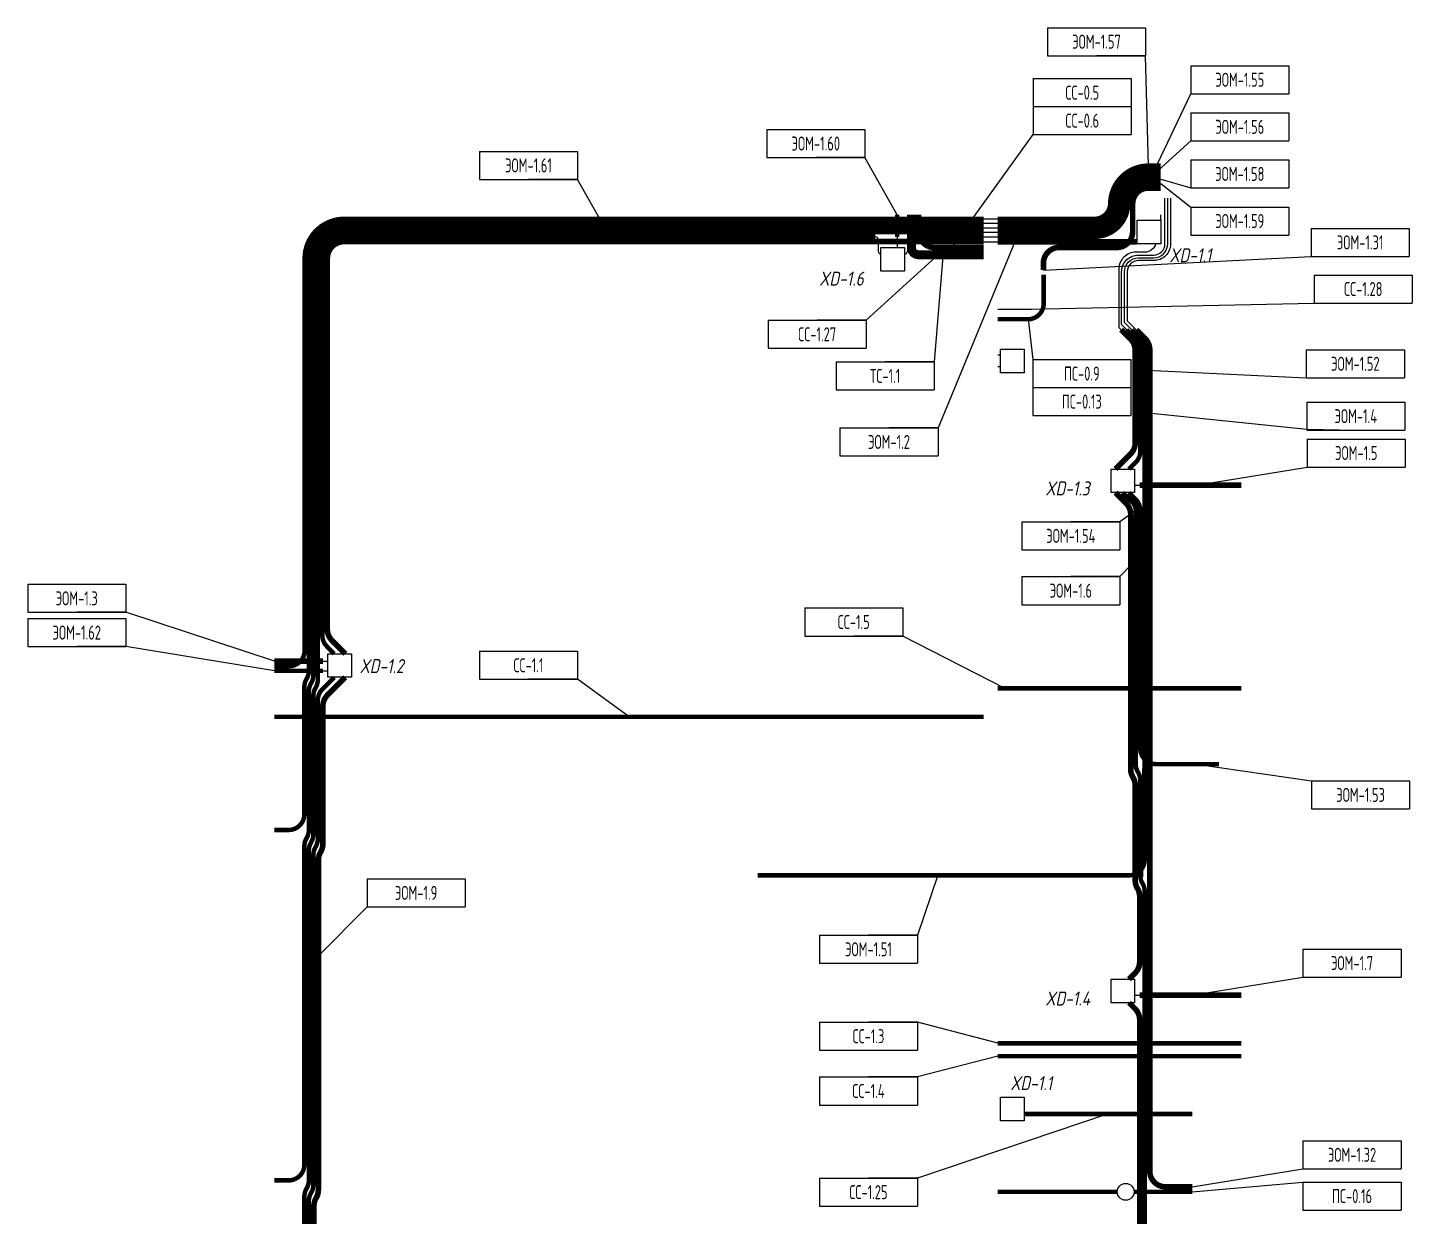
# Model space of a CAD drawing. Header units: millimetres. Extents: x -40374 to 56557, y -58468 to -14063.
# Drawn here: x -32545 to -27605, y -19617 to -15377 of the extents above; entities that cross this region are included whole.
import ezdxf

# ---------------------------------------------------------------- set-up
doc = ezdxf.new("R2010")
doc.units = ezdxf.units.MM
doc.layers.add('02 ЭОМ и СС', color=7, linetype='Continuous')
doc.layers.add('100 noprint', color=1, linetype='Continuous', plot=False)
doc.styles.add('GOST typeA', font='Gost.TTF')
doc.styles.get("Standard").update_dxf_attribs({"font": 'Ubuntu-R.ttf'})
doc.styles.add('ГОСТ-ISOCPEUR', font='isocpeui.ttf', dxfattribs={"width": 0.8})
doc.dimstyles.new('ISO-25', dxfattribs={"dimtxt": 2.5, "dimasz": 2.5, "dimexe": 1.25, "dimexo": 0.625, "dimtad": 1, "dimtxsty": 'Standard', "dimcen": 2.5, "dimadec": 0, "dimazin": 0, "dimtfac": 1, "dimtmove": 0, "dimatfit": 3, "dimfxl": 1, "dimarcsym": 0})

# ---------------------------------------------------------------- blocks, each defined once
blk = doc.blocks.new('*T1173')
at = {"layer": '02 ЭОМ и СС', "color": 0, "lineweight": -2}
for p, q in [((0, 0), (350, 0)), ((0, 0), (0, -100)), ((350, 0), (350, -100)), ((0, -100), (350, -100))]:
    blk.add_line(p, q, dxfattribs=at)
at = {"layer": '02 ЭОМ и СС', "color": 0, "lineweight": -2, "insert": (175, -50), "char_height": 50, "width": 330, "attachment_point": 5, "style": 'GOST typeA'}
blk.add_mtext('{\\W0.8;ЭОМ-1.55}', dxfattribs=at)
blk = doc.blocks.new('*T1243')
at = {"layer": '02 ЭОМ и СС', "color": 0, "lineweight": -2}
for p, q in [((0, 0), (350, 0)), ((0, 0), (0, -100)), ((350, 0), (350, -100)), ((0, -100), (350, -100))]:
    blk.add_line(p, q, dxfattribs=at)
at = {"layer": '02 ЭОМ и СС', "color": 0, "lineweight": -2, "insert": (175, -50), "char_height": 50, "width": 330, "attachment_point": 5, "style": 'GOST typeA'}
blk.add_mtext('{\\W0.8;ЭОМ-1.56}', dxfattribs=at)
blk = doc.blocks.new('*T1244')
at = {"layer": '02 ЭОМ и СС', "color": 0, "lineweight": -2}
for p, q in [((0, 0), (350, 0)), ((0, 0), (0, -100)), ((350, 0), (350, -100)), ((0, -100), (350, -100))]:
    blk.add_line(p, q, dxfattribs=at)
at = {"layer": '02 ЭОМ и СС', "color": 0, "lineweight": -2, "insert": (175, -50), "char_height": 50, "width": 330, "attachment_point": 5, "style": 'GOST typeA'}
blk.add_mtext('{\\W0.8;ЭОМ-1.58}', dxfattribs=at)
blk = doc.blocks.new('*T1245')
at = {"layer": '02 ЭОМ и СС', "color": 0, "lineweight": -2}
for p, q in [((0, 0), (350, 0)), ((0, 0), (0, -100)), ((350, 0), (350, -100)), ((0, -100), (350, -100))]:
    blk.add_line(p, q, dxfattribs=at)
at = {"layer": '02 ЭОМ и СС', "color": 0, "lineweight": -2, "insert": (175, -50), "char_height": 50, "width": 330, "attachment_point": 5, "style": 'GOST typeA'}
blk.add_mtext('{\\W0.8;ЭОМ-1.59}', dxfattribs=at)
blk = doc.blocks.new('*T1316')
at = {"layer": '02 ЭОМ и СС', "color": 0, "lineweight": -2}
for p, q in [((0, 0), (350, 0)), ((0, 0), (0, -100)), ((350, 0), (350, -100)), ((0, -100), (350, -100))]:
    blk.add_line(p, q, dxfattribs=at)
at = {"layer": '02 ЭОМ и СС', "color": 0, "lineweight": -2, "insert": (175, -50), "char_height": 50, "width": 330, "attachment_point": 5, "style": 'GOST typeA'}
blk.add_mtext('{\\W0.8;ЭОМ-1.60}', dxfattribs=at)
blk = doc.blocks.new('*T1317')
at = {"layer": '02 ЭОМ и СС', "color": 0, "lineweight": -2}
for p, q in [((0, 0), (350, 0)), ((0, 0), (0, -100)), ((350, 0), (350, -100)), ((0, -100), (350, -100))]:
    blk.add_line(p, q, dxfattribs=at)
at = {"layer": '02 ЭОМ и СС', "color": 0, "lineweight": -2, "insert": (175, -50), "char_height": 50, "width": 330, "attachment_point": 5, "style": 'GOST typeA'}
blk.add_mtext('{\\W0.8;ЭОМ-1.57}', dxfattribs=at)
blk = doc.blocks.new('*T1318')
at = {"layer": '02 ЭОМ и СС', "color": 0, "lineweight": -2}
for p, q in [((0, 0), (350, 0)), ((0, 0), (0, -100)), ((350, 0), (350, -100)), ((0, -100), (350, -100))]:
    blk.add_line(p, q, dxfattribs=at)
at = {"layer": '02 ЭОМ и СС', "color": 0, "lineweight": -2, "insert": (175, -50), "char_height": 50, "width": 330, "attachment_point": 5, "style": 'GOST typeA'}
blk.add_mtext('{\\W0.8;ЭОМ-1.2}', dxfattribs=at)
blk = doc.blocks.new('*T1319')
at = {"layer": '02 ЭОМ и СС', "color": 0, "lineweight": -2}
for p, q in [((0, 0), (350, 0)), ((0, 0), (0, -200)), ((350, 0), (350, -200)), ((0, -100), (350, -100)), ((0, -200), (350, -200))]:
    blk.add_line(p, q, dxfattribs=at)
at = {"layer": '02 ЭОМ и СС', "color": 0, "lineweight": -2, "char_height": 50, "width": 330, "attachment_point": 5, "style": 'GOST typeA'}
for s, insert in [('{\\W0.8;СС-0.5}', (175, -50)), ('{\\W0.8;СС-0.6}', (175, -150))]:
    blk.add_mtext(s, dxfattribs=dict(at, insert=insert))
blk = doc.blocks.new('*T1320')
at = {"layer": '02 ЭОМ и СС', "color": 0, "lineweight": -2}
for p, q in [((0, 0), (350, 0)), ((0, 0), (0, -100)), ((350, 0), (350, -100)), ((0, -100), (350, -100))]:
    blk.add_line(p, q, dxfattribs=at)
at = {"layer": '02 ЭОМ и СС', "color": 0, "lineweight": -2, "insert": (175, -50), "char_height": 50, "width": 330, "attachment_point": 5, "style": 'GOST typeA'}
blk.add_mtext('{\\W0.8;ТС-1.1}', dxfattribs=at)
blk = doc.blocks.new('*T1321')
at = {"layer": '02 ЭОМ и СС', "color": 0, "lineweight": -2}
for p, q in [((0, 0), (350, 0)), ((0, 0), (0, -100)), ((350, 0), (350, -100)), ((0, -100), (350, -100))]:
    blk.add_line(p, q, dxfattribs=at)
at = {"layer": '02 ЭОМ и СС', "color": 0, "lineweight": -2, "insert": (175, -50), "char_height": 50, "width": 330, "attachment_point": 5, "style": 'GOST typeA'}
blk.add_mtext('{\\W0.8;СС-1.27}', dxfattribs=at)
blk = doc.blocks.new('*T1390')
at = {"layer": '02 ЭОМ и СС', "color": 0, "lineweight": -2}
for p, q in [((0, 0), (350, 0)), ((0, 0), (0, -100)), ((350, 0), (350, -100)), ((0, -100), (350, -100))]:
    blk.add_line(p, q, dxfattribs=at)
at = {"layer": '02 ЭОМ и СС', "color": 0, "lineweight": -2, "insert": (175, -50), "char_height": 50, "width": 330, "attachment_point": 5, "style": 'GOST typeA'}
blk.add_mtext('{\\W0.8;ЭОМ-1.31}', dxfattribs=at)
blk = doc.blocks.new('*T1391')
at = {"layer": '02 ЭОМ и СС', "color": 0, "lineweight": -2}
for p, q in [((0, 0), (350, 0)), ((0, 0), (0, -100)), ((350, 0), (350, -100)), ((0, -100), (350, -100))]:
    blk.add_line(p, q, dxfattribs=at)
at = {"layer": '02 ЭОМ и СС', "color": 0, "lineweight": -2, "insert": (175, -50), "char_height": 50, "width": 330, "attachment_point": 5, "style": 'GOST typeA'}
blk.add_mtext('{\\W0.8;ЭОМ-1.61}', dxfattribs=at)
blk = doc.blocks.new('*T1460')
at = {"layer": '02 ЭОМ и СС', "color": 0, "lineweight": -2}
for p, q in [((0, 0), (350, 0)), ((0, 0), (0, -100)), ((350, 0), (350, -100)), ((0, -100), (350, -100))]:
    blk.add_line(p, q, dxfattribs=at)
at = {"layer": '02 ЭОМ и СС', "color": 0, "lineweight": -2, "insert": (175, -50), "char_height": 50, "width": 330, "attachment_point": 5, "style": 'GOST typeA'}
blk.add_mtext('{\\W0.8;ЭОМ-1.3}', dxfattribs=at)
blk = doc.blocks.new('*T1462')
at = {"layer": '02 ЭОМ и СС', "color": 0, "lineweight": -2}
for p, q in [((0, 0), (350, 0)), ((0, 0), (0, -100)), ((350, 0), (350, -100)), ((0, -100), (350, -100))]:
    blk.add_line(p, q, dxfattribs=at)
at = {"layer": '02 ЭОМ и СС', "color": 0, "lineweight": -2, "insert": (175, -50), "char_height": 50, "width": 330, "attachment_point": 5, "style": 'GOST typeA'}
blk.add_mtext('{\\W0.8;ЭОМ-1.62}', dxfattribs=at)
blk = doc.blocks.new('*T1463')
at = {"layer": '02 ЭОМ и СС', "color": 0, "lineweight": -2}
for p, q in [((0, 0), (350, 0)), ((0, 0), (0, -100)), ((350, 0), (350, -100)), ((0, -100), (350, -100))]:
    blk.add_line(p, q, dxfattribs=at)
at = {"layer": '02 ЭОМ и СС', "color": 0, "lineweight": -2, "insert": (175, -50), "char_height": 50, "width": 330, "attachment_point": 5, "style": 'GOST typeA'}
blk.add_mtext('{\\W0.8;СС-1.1}', dxfattribs=at)
blk = doc.blocks.new('*T1466')
at = {"layer": '02 ЭОМ и СС', "color": 0, "lineweight": -2}
for p, q in [((0, 0), (350, 0)), ((0, 0), (0, -100)), ((350, 0), (350, -100)), ((0, -100), (350, -100))]:
    blk.add_line(p, q, dxfattribs=at)
at = {"layer": '02 ЭОМ и СС', "color": 0, "lineweight": -2, "insert": (175, -50), "char_height": 50, "width": 330, "attachment_point": 5, "style": 'GOST typeA'}
blk.add_mtext('{\\W0.8;ЭОМ-1.9}', dxfattribs=at)
blk = doc.blocks.new('*T1539')
at = {"layer": '02 ЭОМ и СС', "color": 0, "lineweight": -2}
for p, q in [((0, 0), (350, 0)), ((0, 0), (0, -100)), ((350, 0), (350, -100)), ((0, -100), (350, -100))]:
    blk.add_line(p, q, dxfattribs=at)
at = {"layer": '02 ЭОМ и СС', "color": 0, "lineweight": -2, "insert": (175, -50), "char_height": 50, "width": 330, "attachment_point": 5, "style": 'GOST typeA'}
blk.add_mtext('{\\W0.8;ЭОМ-1.4}', dxfattribs=at)
blk = doc.blocks.new('*T1540')
at = {"layer": '02 ЭОМ и СС', "color": 0, "lineweight": -2}
for p, q in [((0, 0), (350, 0)), ((0, 0), (0, -100)), ((350, 0), (350, -100)), ((0, -100), (350, -100))]:
    blk.add_line(p, q, dxfattribs=at)
at = {"layer": '02 ЭОМ и СС', "color": 0, "lineweight": -2, "insert": (175, -50), "char_height": 50, "width": 330, "attachment_point": 5, "style": 'GOST typeA'}
blk.add_mtext('{\\W0.8;ЭОМ-1.5}', dxfattribs=at)
blk = doc.blocks.new('*T1541')
at = {"layer": '02 ЭОМ и СС', "color": 0, "lineweight": -2}
for p, q in [((0, 0), (350, 0)), ((0, 0), (0, -100)), ((350, 0), (350, -100)), ((0, -100), (350, -100))]:
    blk.add_line(p, q, dxfattribs=at)
at = {"layer": '02 ЭОМ и СС', "color": 0, "lineweight": -2, "insert": (175, -50), "char_height": 50, "width": 330, "attachment_point": 5, "style": 'GOST typeA'}
blk.add_mtext('{\\W0.8;ЭОМ-1.52}', dxfattribs=at)
blk = doc.blocks.new('*T1542')
at = {"layer": '02 ЭОМ и СС', "color": 0, "lineweight": -2}
for p, q in [((0, 0), (350, 0)), ((0, 0), (0, -100)), ((350, 0), (350, -100)), ((0, -100), (350, -100))]:
    blk.add_line(p, q, dxfattribs=at)
at = {"layer": '02 ЭОМ и СС', "color": 0, "lineweight": -2, "insert": (175, -50), "char_height": 50, "width": 330, "attachment_point": 5, "style": 'GOST typeA'}
blk.add_mtext('{\\W0.8;ЭОМ-1.54}', dxfattribs=at)
blk = doc.blocks.new('*T1543')
at = {"layer": '02 ЭОМ и СС', "color": 0, "lineweight": -2}
for p, q in [((0, 0), (350, 0)), ((0, 0), (0, -100)), ((350, 0), (350, -100)), ((0, -100), (350, -100))]:
    blk.add_line(p, q, dxfattribs=at)
at = {"layer": '02 ЭОМ и СС', "color": 0, "lineweight": -2, "insert": (175, -50), "char_height": 50, "width": 330, "attachment_point": 5, "style": 'GOST typeA'}
blk.add_mtext('{\\W0.8;ЭОМ-1.53}', dxfattribs=at)
blk = doc.blocks.new('*T1544')
at = {"layer": '02 ЭОМ и СС', "color": 0, "lineweight": -2}
for p, q in [((0, 0), (350, 0)), ((0, 0), (0, -100)), ((350, 0), (350, -100)), ((0, -100), (350, -100))]:
    blk.add_line(p, q, dxfattribs=at)
at = {"layer": '02 ЭОМ и СС', "color": 0, "lineweight": -2, "insert": (175, -50), "char_height": 50, "width": 330, "attachment_point": 5, "style": 'GOST typeA'}
blk.add_mtext('{\\W0.8;СС-1.5}', dxfattribs=at)
blk = doc.blocks.new('*T1545')
at = {"layer": '02 ЭОМ и СС', "color": 0, "lineweight": -2}
for p, q in [((0, 0), (350, 0)), ((0, 0), (0, -100)), ((350, 0), (350, -100)), ((0, -100), (350, -100))]:
    blk.add_line(p, q, dxfattribs=at)
at = {"layer": '02 ЭОМ и СС', "color": 0, "lineweight": -2, "insert": (175, -50), "char_height": 50, "width": 330, "attachment_point": 5, "style": 'GOST typeA'}
blk.add_mtext('{\\W0.8;ЭОМ-1.51}', dxfattribs=at)
blk = doc.blocks.new('*T1546')
at = {"layer": '02 ЭОМ и СС', "color": 0, "lineweight": -2}
for p, q in [((0, 0), (350, 0)), ((0, 0), (0, -100)), ((350, 0), (350, -100)), ((0, -100), (350, -100))]:
    blk.add_line(p, q, dxfattribs=at)
at = {"layer": '02 ЭОМ и СС', "color": 0, "lineweight": -2, "insert": (175, -50), "char_height": 50, "width": 330, "attachment_point": 5, "style": 'GOST typeA'}
blk.add_mtext('{\\W0.8;ЭОМ-1.6}', dxfattribs=at)
blk = doc.blocks.new('*T1547')
at = {"layer": '02 ЭОМ и СС', "color": 0, "lineweight": -2}
for p, q in [((0, 0), (350, 0)), ((0, 0), (0, -100)), ((350, 0), (350, -100)), ((0, -100), (350, -100))]:
    blk.add_line(p, q, dxfattribs=at)
at = {"layer": '02 ЭОМ и СС', "color": 0, "lineweight": -2, "insert": (175, -50), "char_height": 50, "width": 330, "attachment_point": 5, "style": 'GOST typeA'}
blk.add_mtext('{\\W0.8;ЭОМ-1.7}', dxfattribs=at)
blk = doc.blocks.new('*T1548')
at = {"layer": '02 ЭОМ и СС', "color": 0, "lineweight": -2}
for p, q in [((0, 0), (350, 0)), ((0, 0), (0, -100)), ((350, 0), (350, -100)), ((0, -100), (350, -100))]:
    blk.add_line(p, q, dxfattribs=at)
at = {"layer": '02 ЭОМ и СС', "color": 0, "lineweight": -2, "insert": (175, -50), "char_height": 50, "width": 330, "attachment_point": 5, "style": 'GOST typeA'}
blk.add_mtext('{\\W0.8;СС-1.3}', dxfattribs=at)
blk = doc.blocks.new('*T1549')
at = {"layer": '02 ЭОМ и СС', "color": 0, "lineweight": -2}
for p, q in [((0, 0), (350, 0)), ((0, 0), (0, -100)), ((350, 0), (350, -100)), ((0, -100), (350, -100))]:
    blk.add_line(p, q, dxfattribs=at)
at = {"layer": '02 ЭОМ и СС', "color": 0, "lineweight": -2, "insert": (175, -50), "char_height": 50, "width": 330, "attachment_point": 5, "style": 'GOST typeA'}
blk.add_mtext('{\\W0.8;СС-1.4}', dxfattribs=at)
blk = doc.blocks.new('*T1550')
at = {"layer": '02 ЭОМ и СС', "color": 0, "lineweight": -2}
for p, q in [((0, 0), (350, 0)), ((0, 0), (0, -100)), ((350, 0), (350, -100)), ((0, -100), (350, -100))]:
    blk.add_line(p, q, dxfattribs=at)
at = {"layer": '02 ЭОМ и СС', "color": 0, "lineweight": -2, "insert": (175, -50), "char_height": 50, "width": 330, "attachment_point": 5, "style": 'GOST typeA'}
blk.add_mtext('{\\W0.8;ЭОМ-1.32}', dxfattribs=at)
blk = doc.blocks.new('*T1555')
at = {"layer": '02 ЭОМ и СС', "color": 0, "lineweight": -2}
for p, q in [((0, 0), (350, 0)), ((0, 0), (0, -100)), ((350, 0), (350, -100)), ((0, -100), (350, -100))]:
    blk.add_line(p, q, dxfattribs=at)
at = {"layer": '02 ЭОМ и СС', "color": 0, "lineweight": -2, "insert": (175, -50), "char_height": 50, "width": 330, "attachment_point": 5, "style": 'GOST typeA'}
blk.add_mtext('{\\W0.8;СС-1.28}', dxfattribs=at)
blk = doc.blocks.new('*T1556')
at = {"layer": '02 ЭОМ и СС', "color": 0, "lineweight": -2}
for p, q in [((0, 0), (350, 0)), ((0, 0), (0, -100)), ((350, 0), (350, -100)), ((0, -100), (350, -100))]:
    blk.add_line(p, q, dxfattribs=at)
at = {"layer": '02 ЭОМ и СС', "color": 0, "lineweight": -2, "insert": (175, -50), "char_height": 50, "width": 330, "attachment_point": 5, "style": 'GOST typeA'}
blk.add_mtext('{\\W0.8;СС-1.25}', dxfattribs=at)
blk = doc.blocks.new('*T1564')
at = {"layer": '02 ЭОМ и СС', "color": 0, "lineweight": -2}
for p, q in [((0, 0), (350, 0)), ((0, 0), (0, -200)), ((350, 0), (350, -200)), ((0, -100), (350, -100)), ((0, -200), (350, -200))]:
    blk.add_line(p, q, dxfattribs=at)
at = {"layer": '02 ЭОМ и СС', "color": 0, "lineweight": -2, "char_height": 50, "width": 330, "attachment_point": 5, "style": 'GOST typeA'}
for s, insert in [('{\\W0.8;ПС-0.9}', (175, -50)), ('{\\W0.8;ПС-0.13}', (175, -150))]:
    blk.add_mtext(s, dxfattribs=dict(at, insert=insert))
blk = doc.blocks.new('*T1565')
at = {"layer": '02 ЭОМ и СС', "color": 0, "lineweight": -2}
for p, q in [((0, 0), (350, 0)), ((0, 0), (0, -100)), ((350, 0), (350, -100)), ((0, -100), (350, -100))]:
    blk.add_line(p, q, dxfattribs=at)
at = {"layer": '02 ЭОМ и СС', "color": 0, "lineweight": -2, "insert": (175, -50), "char_height": 50, "width": 330, "attachment_point": 5, "style": 'GOST typeA'}
blk.add_mtext('{\\W0.8;ПС-0.16}', dxfattribs=at)

msp = doc.modelspace()

# ---------------------------------------------------------------- linework, layer by layer
at = {"layer": '02 ЭОМ и СС', "color": 1}
for p, q in [((-28502.7, -16064.1), (-28502.7, -16044.1)), ((-29134, -16141.1), (-29084, -16141.1)), ((-29074, -16545.5), (-29084, -16545.5)), ((-29074, -16586.7), (-29084, -16586.7)), ((-28595.7, -17008.6), (-28577.7, -17008.6)), ((-31492.2, -17637.1), (-31474.2, -17637.1)), ((-28595.7, -18828.1), (-28577.7, -18828.1))]:
    msp.add_line(p, q, dxfattribs=at)
at = {"layer": '02 ЭОМ и СС', "color": 3}
for p, q in [((-29134, -16059.1), (-29084, -16059.1)), ((-29134, -16091.1), (-29084, -16091.1)), ((-29510.7, -16133.1), (-29510.7, -16174.8)), ((-29443.2, -16123.6), (-29443.2, -16161.1)), ((-29406.7, -16133.1), (-29406.7, -16174.8)), ((-29134, -16123.1), (-29084, -16123.1))]:
    msp.add_line(p, q, dxfattribs=at)
at = {"layer": '02 ЭОМ и СС', "color": 111}
for p, q in [((-29134, -16074.1), (-29084, -16074.1)), ((-29134, -16107.1), (-29084, -16107.1)), ((-31492.2, -17671.1), (-31474.2, -17671.1))]:
    msp.add_line(p, q, dxfattribs=at)
at = {"layer": '02 ЭОМ и СС', "lineweight": -2}
msp.add_line((-28567.7, -18020.4), (-28567.7, -18407.2), dxfattribs=at)
at = {"layer": '02 ЭОМ и СС', "color": 3}
for points, format in [([(-28682.7, -16005.1, 16, 16, -0.414214), (-28546.7, -15869.1, 16, 16, 0), (-28502.7, -15869.1, 16, 16, 0)], "xyseb"), ([(-29084, -16123.1, 16, 16, 0), (-28738.7, -16123.1, 16, 16, 0.414214), (-28618.7, -16003.1, 16, 16, 0.414214)], "xyseb"), ([(-29084, -16091.1, 16, 16, 0), (-28738.7, -16091.1, 16, 16, 0.414214), (-28650.7, -16003.1, 16, 16, 0.414214)], "xyseb"), ([(-29084, -16059.1, 16, 16, 0), (-28738.7, -16059.1, 16, 16, 0.414214), (-28682.7, -16003.1, 16, 16, 0.414214)], "xyseb"), ([(-28605.7, -16454.6), (-28632, -16428.3), (-28632, -16248.1, -0.414214), (-28582, -16198.1), (-28527.7, -16198.1, 0.414214), (-28477.7, -16148.1), (-28477.7, -15984.8)], "xyb"), ([(-31665.2, -17655.1, 16, 16, 0), (-31613.2, -17655.1, 16, 16, 0.414214), (-31557.2, -17599.1, 16, 16, 0), (-31557.2, -16200.1, 16, 16, -0.414214), (-31416.2, -16059.1, 16, 16, 0), (-29134, -16059.1, 16, 16, 0)], "xyseb"), ([(-31665.2, -19489.1, 16, 16, 0), (-31614.2, -19489.1, 16, 16, 0.414214), (-31558.2, -19433.1, 16, 16, 0), (-31558.2, -18296.8, 16, 16, -0.136106), (-31550.2, -18267.9, 16, 16, 0.136106), (-31542.2, -18239.1, 16, 16, 0), (-31542.2, -17744.8, 16, 16, -0.136106), (-31534.2, -17715.9, 16, 16, 0.136106), (-31526.2, -17687.1, 16, 16, 0), (-31526.2, -16200.1, 16, 16, -0.414214), (-31416.2, -16090.1, 16, 16, 0), (-29134, -16090.1, 16, 16, 0)], "xyseb"), ([(-29520.7, -16122.1, 16, 16, 0), (-31416.2, -16122.1, 16, 16, 0.414214), (-31494.2, -16200.1, 16, 16, 0), (-31494.2, -17544.7, 16, 16, 0.198912), (-31477.8, -17584.3, 16, 16, 0), (-31451.6, -17610.5, 16, 16, 0)], "xyseb"), ([(-29940.2, -18400.9, 16, 16, 0), (-28615.7, -18400.9, 16, 16, 0.414214), (-28559.7, -18344.9, 16, 16, 0), (-28559.7, -16523.8, 16, 16, 0.198912), (-28576.1, -16484.2, 16, 16, 0), (-28605.7, -16454.6, 16, 16, 0)], "xyseb")]:
    msp.add_lwpolyline(points, format=format, dxfattribs=at)
at = {"layer": '02 ЭОМ и СС', "color": 111, "const_width": 16}
for points in [[(-28666.7, -16005.1, -0.414214), (-28546.7, -15885.1), (-28502.7, -15885.1)], [(-28634.7, -16005.1, -0.414214), (-28546.7, -15917.1), (-28502.7, -15917.1)], [(-31665.2, -18239.1), (-31614.2, -18239.1, 0.414214), (-31558.2, -18183.1), (-31558.2, -17728.8, -0.136106), (-31550.2, -17699.9, 0.136106), (-31542.2, -17671.1), (-31542.2, -16200.1, -0.414214), (-31416.2, -16074.1), (-29134, -16074.1)], [(-31665.2, -20047.1), (-31614.2, -20047.1, 0.414214), (-31558.2, -19991.1), (-31558.2, -19546.8, -0.136106), (-31550.2, -19517.9, 0.136106), (-31542.2, -19489.1), (-31542.2, -18312.8, -0.136106), (-31534.2, -18283.9, 0.136106), (-31526.2, -18255.1), (-31526.2, -17760.8, -0.136106), (-31518.2, -17731.9, 0.136106), (-31510.2, -17703.1), (-31510.2, -16200.1, -0.414214), (-31416.2, -16106.1), (-29134, -16106.1)], [(-28294.9, -18004.1), (-28519.7, -18004.1, -0.414214), (-28575.7, -17948.1), (-28575.7, -17098.9, 0.198912), (-28592.1, -17059.3), (-28615.7, -17035.7)]]:
    msp.add_lwpolyline(points, format="xyb", dxfattribs=at)
at = {"layer": '02 ЭОМ и СС', "color": 3, "const_width": 16}
for points in [[(-28650.7, -16005.1, -0.414214), (-28546.7, -15901.1), (-28502.7, -15901.1)], [(-28618.7, -16005.1, -0.414214), (-28546.7, -15933.1), (-28502.7, -15933.1)], [(-28638.3, -17035.7), (-28603.4, -17070.6, -0.198912), (-28591.7, -17098.9), (-28591.7, -18004.1, 0.136106), (-28583.7, -18032.9, -0.136106), (-28575.7, -18061.8), (-28575.7, -18400.9, 0.136106), (-28567.7, -18429.7, -0.136106), (-28559.7, -18458.6), (-28559.7, -19768.1, 0.414214), (-28503.7, -19824.1), (-28359.5, -19824.1)], [(-31451.6, -17694.5), (-31493.8, -17736.8, 0.198912), (-31510.2, -17776.3), (-31510.2, -18271.1, -0.136106), (-31518.2, -18299.9, 0.136106), (-31526.2, -18328.8), (-31526.2, -19505.1, -0.136106), (-31534.2, -19533.9, 0.136106), (-31542.2, -19562.8), (-31542.2, -19990.7, -0.415128), (-31614.2, -20063.1), (-31665.2, -20063.1)]]:
    msp.add_lwpolyline(points, format="xyb", dxfattribs=at)
at = {"layer": '02 ЭОМ и СС', "color": 5, "const_width": 20}
msp.add_lwpolyline([(-28921.2, -16241.8), (-28921.2, -16217.1, -0.414214), (-28865.2, -16161.1), (-28658.7, -16161.1, 0.414214), (-28602.7, -16105.1), (-28602.7, -16005.1, -0.414214), (-28546.7, -15949.1), (-28502.7, -15949.1)], format="xyb", dxfattribs=at)
at = {"layer": '02 ЭОМ и СС', "color": 111}
for points, format in [([(-29084, -16107.1, 16, 16, 0), (-28738.7, -16107.1, 16, 16, 0.414214), (-28634.7, -16003.1, 16, 16, 0.414214)], "xyseb"), ([(-29084, -16075.1, 16, 16, 0), (-28738.7, -16075.1, 16, 16, 0.414214), (-28666.7, -16003.1, 16, 16, 0.414214)], "xyseb"), ([(-28623.7, -16454.6), (-28642, -16436.3), (-28642, -16248.1, -0.414214), (-28582, -16188.1), (-28527.7, -16188.1, 0.414214), (-28487.7, -16148.1), (-28487.7, -15984.8)], "xyb"), ([(-28623.7, -16454.6, 16, 16, 0), (-28592.1, -16486.2, 16, 16, -0.198912), (-28575.7, -16525.8, 16, 16, 0), (-28575.7, -16888.5, 16, 16, -0.198912), (-28592.1, -16928.1, 16, 16, 0), (-28615.7, -16951.7, 16, 16, 0)], "xyseb")]:
    msp.add_lwpolyline(points, format=format, dxfattribs=at)
at = {"layer": '02 ЭОМ и СС', "color": 5}
for points, format in [([(-28467.7, -15984.8), (-28467.7, -16148.1, -0.414214), (-28527.7, -16208.1), (-28582, -16208.1, 0.414214), (-28622, -16248.1), (-28622, -16422.3), (-28589.7, -16454.6)], "xyb"), ([(-29366.5, -16044.1, 20, 20, 0), (-29366.5, -16105.1, 20, 20, 0.414214), (-29310.5, -16161.1, 20, 20, 0), (-29134, -16161.1, 20, 20, 0)], "xyseb"), ([(-28589.7, -16454.6, 20, 20, 0), (-28558.1, -16486.2, 20, 20, -0.198912), (-28541.7, -16525.8, 20, 20, 0), (-28541.7, -19456.1, 20, 20, 0.414214), (-28485.7, -19512.1, 20, 20, 0), (-28390.2, -19512.1, 20, 20, 0)], "xyseb")]:
    msp.add_lwpolyline(points, format=format, dxfattribs=at)
at = {"layer": '02 ЭОМ и СС', "color": 3, "const_width": 16}
for points in [[(-29443.2, -16044.1), (-29443.2, -16123.6)], [(-29134, -16122.1), (-29396.7, -16122.1)]]:
    msp.add_lwpolyline(points, dxfattribs=at)
at = {"layer": '02 ЭОМ и СС', "color": 254, "const_width": 16}
msp.add_lwpolyline([(-29399.7, -16044.1), (-29399.7, -16161.9, 0.414214), (-29366.5, -16195.1), (-29134, -16195.1)], format="xyb", dxfattribs=at)
at = {"layer": '02 ЭОМ и СС', "const_width": 16, "flags": 128}
msp.add_lwpolyline([(-29383.7, -16044.1), (-29383.7, -16161.9, 0.414214), (-29366.5, -16179.1), (-29134, -16179.1)], format="xyb", dxfattribs=at)
at = {"layer": '02 ЭОМ и СС', "lineweight": -2}
for points in [[(-28586.7, -16148.1), (-28586.7, -16064.1), (-28502.7, -16064.1), (-28502.7, -16148.1)], [(-29500.7, -16245.1), (-29500.7, -16161.1), (-29416.7, -16161.1), (-29416.7, -16245.1)], [(-28990, -16608.1), (-29074, -16608.1), (-29074, -16524.1), (-28990, -16524.1)], [(-28595.7, -17035.7), (-28679.7, -17035.7), (-28679.7, -16951.7), (-28595.7, -16951.7)], [(-31390.2, -17694.5), (-31474.2, -17694.5), (-31474.2, -17610.5), (-31390.2, -17610.5)], [(-28595.7, -18855.2), (-28679.7, -18855.2), (-28679.7, -18771.2), (-28595.7, -18771.2)], [(-28990, -19276.3), (-29074, -19276.3), (-29074, -19192.3), (-28990, -19192.3)]]:
    msp.add_lwpolyline(points, close=True, dxfattribs=at)
at = {"layer": '02 ЭОМ и СС', "color": 1}
for points, format in [([(-29134, -16140.1, 20, 20, 0), (-31416.2, -16140.1, 20, 20, 0.414214), (-31476.2, -16200.1, 20, 20, 0), (-31476.2, -17523.3, 20, 20, 0.198912), (-31459.8, -17562.9, 20, 20, 0), (-31412.2, -17610.5, 20, 20, 0)], "xyseb"), ([(-28520.7, -16148.1, -0.341999), (-28559.4, -16178.1), (-28592, -16178.1, 0.414214), (-28652, -16238.1), (-28652, -16446.3), (-28643.7, -16454.6)], "xyb"), ([(-31412.2, -17694.5, 20, 20, 0), (-31475.8, -17758.1, 20, 20, 0.198912), (-31492.2, -17797.7, 20, 20, 0), (-31492.2, -18289.1, 20, 20, -0.136106), (-31500.2, -18317.9, 20, 20, 0.136106), (-31508.2, -18346.8, 20, 20, 0), (-31508.2, -19523.1, 20, 20, -0.136106), (-31516.2, -19551.9, 20, 20, 0.136106), (-31524.2, -19580.8, 20, 20, 0), (-31524.2, -20055.9, 20, 20, 0)], "xyseb"), ([(-28657.7, -19530.1, 16, 16, 0), (-29084, -19530.1, 16, 16, 0)], "xyseb"), ([(-28390.2, -19530.1, 16, 16, 0), (-28597.7, -19530.1, 16, 16, 0)], "xyseb")]:
    msp.add_lwpolyline(points, format=format, dxfattribs=at)
at = {"layer": '02 ЭОМ и СС', "color": 1, "const_width": 20, "flags": 128}
for points in [[(-29084, -16141.1), (-28586.7, -16141.1)], [(-28577.7, -17008.6), (-28215.2, -17008.6)], [(-28215.2, -18828.1), (-28577.7, -18828.1)]]:
    msp.add_lwpolyline(points, dxfattribs=at)
at = {"layer": '02 ЭОМ и СС', "color": 1, "const_width": 16}
msp.add_lwpolyline([(-29084, -16417.1), (-28976, -16417.1, 0.414214), (-28920, -16361.1), (-28920, -16258.7)], format="xyb", dxfattribs=at)
at = {"layer": '02 ЭОМ и СС', "flags": 128}
msp.add_lwpolyline([(-29084, -16381.3), (-28963.7, -16381.3)], dxfattribs=at)
at = {"layer": '02 ЭОМ и СС', "color": 1, "flags": 128}
for points in [[(-28664.2, -16951.7, 20, 20, 0), (-28610.1, -16897.7, 20, 20, 0.198912), (-28593.7, -16858.1, 20, 20, 0), (-28593.7, -16527.8, 20, 20, 0.198912), (-28610.1, -16488.2, 20, 20, 0), (-28643.7, -16454.6, 20, 20, 0)], [(-28664.2, -17035.7, 20, 20, 0), (-28626.1, -17073.8, 20, 20, -0.198912), (-28609.7, -17113.4, 20, 20, 0), (-28609.7, -18022.1, 20, 20, 0.136106), (-28601.7, -18050.9, 20, 20, -0.136106), (-28593.7, -18079.8, 20, 20, 0), (-28593.7, -18418.9, 20, 20, 0.136106), (-28585.7, -18447.7, 20, 20, -0.136106), (-28577.7, -18476.6, 20, 20, 0), (-28577.7, -18710, 20, 20, -0.198912), (-28594.1, -18749.6, 20, 20, 0), (-28615.7, -18771.2, 20, 20, 0)], [(-28615.7, -18855.2, 20, 20, 0), (-28594.1, -18876.8, 20, 20, -0.198912), (-28577.7, -18916.4, 20, 20, 0), (-28577.7, -20203.2, 20, 20, -0.198912), (-28594.1, -20242.8, 20, 20, 0), (-28597.2, -20245.9, 20, 20, 0)]]:
    msp.add_lwpolyline(points, format="xyseb", dxfattribs=at)
at = {"layer": '02 ЭОМ и СС', "color": 1, "const_width": 20}
msp.add_lwpolyline([(-31665.2, -17637.1), (-31492.2, -17637.1)], dxfattribs=at)
at = {"layer": '02 ЭОМ и СС', "color": 111, "const_width": 16}
msp.add_lwpolyline([(-31665.2, -17671.1), (-31492.2, -17671.1)], dxfattribs=at)
at = {"layer": '02 ЭОМ и СС', "color": 7, "const_width": 16}
for points in [[(-28215.2, -17734.1), (-29084, -17734.1)], [(-28390.2, -19252.1), (-28990, -19252.1)]]:
    msp.add_lwpolyline(points, dxfattribs=at)
at = {"layer": '02 ЭОМ и СС', "color": 6, "const_width": 16, "flags": 128}
for points in [[(-31665.2, -17835.7), (-29134, -17835.7)], [(-28215.2, -19000.1), (-29084, -19000.1)], [(-28215.2, -19046.1), (-29084, -19046.1)]]:
    msp.add_lwpolyline(points, dxfattribs=at)
at = {"layer": '02 ЭОМ и СС', "lineweight": -2}
msp.add_circle((-28627.7, -19530.1), 30, dxfattribs=at)
at = {"layer": '02 ЭОМ и СС', "color": 3}
for centre, start, end in [((-29520.7, -16133.1), 0, 90), ((-29396.7, -16133.1), 90, 180), ((-29500.7, -16174.8), 180, 270), ((-29416.7, -16174.8), 270, 0)]:
    msp.add_arc(centre, 10, start, end, dxfattribs=at)
at = {"layer": '100 noprint', "color": 2, "lineweight": -2}
msp.add_line((-29134, -16141.1), (-29134, -16141.1), dxfattribs=at)

# ---------------------------------------------------------------- block references
for name, p in [('*T1317', (-28906.8, -15377.1)), ('*T1173', (-28395.5, -15512.9)), ('*T1319', (-28957.5, -15558.6)), ('*T1243', (-28395.5, -15680.8)), ('*T1316', (-29908.3, -15740.3)), ('*T1391', (-30933.6, -15818.3)), ('*T1244', (-28395.5, -15848.8)), ('*T1245', (-28395.5, -16016.8)), ('*T1390', (-27966.1, -16093)), ('*T1555', (-27954.9, -16259.5)), ('*T1321', (-29903.4, -16420.8)), ('*T1541', (-27983.2, -16526.1)), ('*T1320', (-29661, -16569.3)), ('*T1564', (-28959.1, -16561)), ('*T1539', (-27981.8, -16712.9)), ('*T1318', (-29647.2, -16804.7)), ('*T1540', (-27980, -16844.4)), ('*T1542', (-28998.4, -17139.9)), ('*T1546', (-28998.4, -17335.4)), ('*T1460', (-32545.4, -17362.7)), ('*T1462', (-32545.4, -17485.1)), ('*T1544', (-29773, -17447.2)), ('*T1463', (-30933.6, -17601.4)), ('*T1543', (-27964.5, -18064)), ('*T1466', (-31334.5, -18413.6)), ('*T1545', (-29720.4, -18614.8)), ('*T1547', (-27995, -18663.9)), ('*T1548', (-29720.4, -18924.8)), ('*T1549', (-29720.4, -19120.3)), ('*T1550', (-27995, -19347.9)), ('*T1556', (-29720.4, -19481.2)), ('*T1565', (-27995, -19495.3))]:
    msp.add_blockref(name, p)

# ---------------------------------------------------------------- texts
at = {"layer": '02 ЭОМ и СС', "lineweight": -2, "style": 'ГОСТ-ISOCPEUR', "width": 0.8}
for s, p in [('XD-1.1', (-28471.5, -16214)), ('XD-1.6', (-29720.9, -16297.3)), ('XD-1.3', (-28914.2, -17045.9)), ('XD-1.2', (-31361, -17679.6)), ('XD-1.4', (-28914.2, -18865.4)), ('XD-1.1', (-29039.3, -19167.2))]:
    msp.add_text(s, height=50, dxfattribs=at).set_placement(p)

# ---------------------------------------------------------------- leaders
at = {"layer": '02 ЭОМ и СС', "lineweight": -2, "has_arrowhead": 0}
for points in [[(-28546.7, -15869.1), (-28556.8, -15477.1), (-28731.8, -15477.1)], [(-28524.7, -15885.1), (-28395.5, -15612.9), (-28220.5, -15612.9)], [(-29247.6, -16161.1), (-28957.5, -15758.6), (-28782.5, -15758.6)], [(-28524.7, -15898), (-28395.5, -15780.8), (-28220.5, -15780.8)], [(-29443.2, -16044.1), (-29558.3, -15840.3), (-29733.3, -15840.3)], [(-30468.4, -16122.1), (-30583.6, -15918.3), (-30758.6, -15918.3)], [(-28502.7, -15917.1), (-28395.5, -15948.8), (-28220.5, -15948.8)], [(-28502.7, -15933.1), (-28395.5, -16016.8), (-28220.5, -16016.8)], [(-29023.3, -16141.1), (-29297.2, -16804.7), (-29472.2, -16804.7)], [(-29305, -16195.1), (-29553.4, -16420.8), (-29728.4, -16420.8)], [(-29278.8, -16179.1), (-29311, -16569.3), (-29486, -16569.3)], [(-28921.2, -16241.8), (-27966.1, -16193), (-27791.1, -16193)], [(-28972.9, -16381.3), (-27954.9, -16359.5), (-27779.9, -16359.5)], [(-28976, -16417.1), (-28959.1, -16561), (-28784.1, -16561)], [(-28575.7, -16597.5), (-27983.2, -16626.1), (-27808.2, -16626.1)], [(-28593.7, -16746.2), (-27981.5, -16809.3), (-27806.8, -16812.9)], [(-28375.2, -17008.6), (-27980, -16944.4), (-27805, -16944.4)], [(-28591.7, -17098.9), (-28648.4, -17139.9), (-28823.4, -17139.9)], [(-28609.7, -17294.4), (-28648.4, -17335.4), (-28823.4, -17335.4)], [(-31665.2, -17637.1), (-32195.4, -17462.7), (-32370.4, -17462.7)], [(-31665.2, -17671.1), (-32195.4, -17585.1), (-32370.4, -17585.1)], [(-29058, -17734.1), (-29423, -17547.2), (-29598, -17547.2)], [(-30399.6, -17835.7), (-30583.6, -17701.4), (-30758.6, -17701.4)], [(-28375.2, -18004.1), (-27964.5, -18064), (-27789.5, -18064)], [(-29297.7, -18400.9), (-29370.4, -18614.8), (-29545.4, -18614.8)], [(-31508.2, -18688), (-31334.5, -18513.6), (-31159.5, -18513.6)], [(-28390.2, -18828.1), (-27995, -18763.9), (-27820, -18763.9)], [(-29084, -19000.1), (-29370.4, -18924.8), (-29545.4, -18924.8)], [(-29084, -19046.1), (-29370.4, -19120.3), (-29545.4, -19120.3)], [(-28690.1, -19252.1), (-29370.4, -19481.2), (-29545.4, -19481.2)], [(-28390.2, -19512.1), (-27995, -19447.9), (-27820, -19447.9)], [(-28390.2, -19530.1), (-27995, -19495.3), (-27820, -19495.3)]]:
    msp.add_leader(points, dimstyle='ISO-25', override={"dimasz": 50, "dimgap": 1, "dimtad": 0, "dimldrblk": 'ArchTick'}, dxfattribs=at)

doc.saveas('drawing.dxf')
